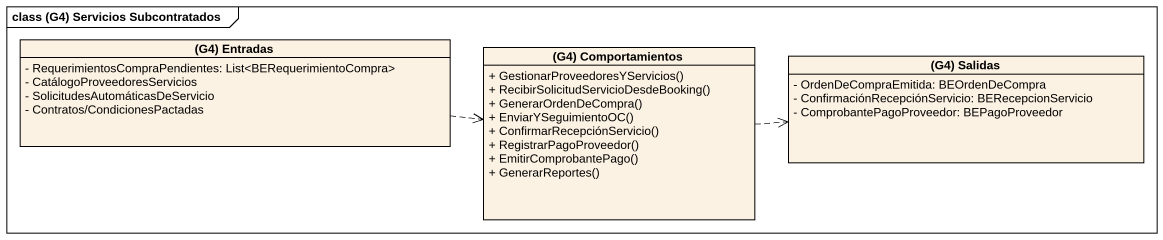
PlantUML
@startuml
mainframe class (G4) Servicios Subcontratados
hide circle
hide empty members
skinparam classAttributeIconSize 0
class "(G4) Entradas" as G4_Entradas {
  - RequerimientosCompraPendientes: List<BERequerimientoCompra>
  - CatálogoProveedoresServicios
  - SolicitudesAutomáticasDeServicio
  - Contratos/CondicionesPactadas
}
class "(G4) Comportamientos" as G4_Comportamientos {
  + GestionarProveedoresYServicios()
  + RecibirSolicitudServicioDesdeBooking()
  + GenerarOrdenDeCompra()
  + EnviarYSeguimientoOC()
  + ConfirmarRecepciónServicio()
  + RegistrarPagoProveedor()
  + EmitirComprobantePago()
  + GenerarReportes()
}
class "(G4) Salidas" as G4_Salidas {
  - OrdenDeCompraEmitida: BEOrdenDeCompra
  - ConfirmaciónRecepciónServicio: BERecepcionServicio
  - ComprobantePagoProveedor: BEPagoProveedor
}
G4_Entradas .right.> G4_Comportamientos
G4_Comportamientos .right.> G4_Salidas
@enduml
